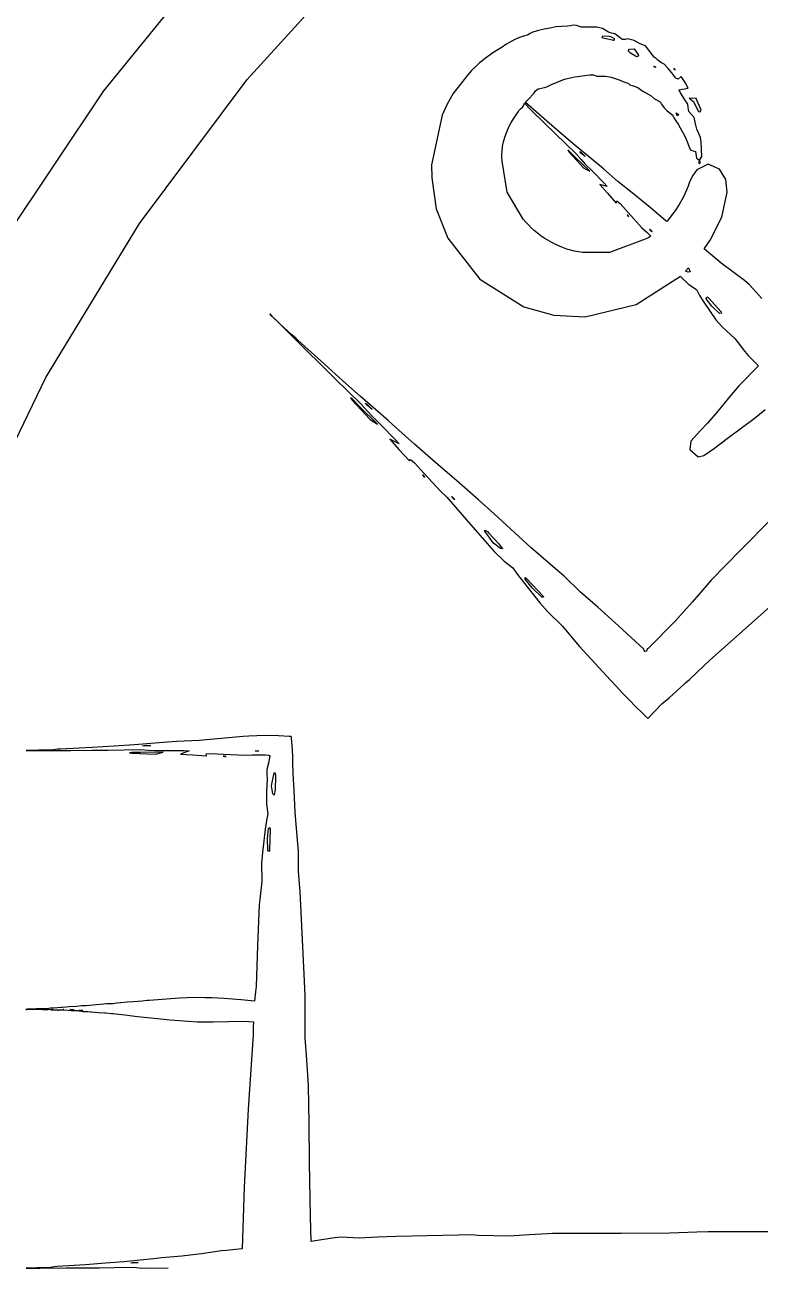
# Model space of a CAD drawing. Extents: x 0 to 792, y 0 to 189.
# Drawn here: x 344.04 to 366.91, y 94.32 to 133 of the extents above; entities that cross this region are included whole.
import ezdxf

# ---------------------------------------------------------------- set-up
doc = ezdxf.new("R2010")
doc.units = 0

msp = doc.modelspace()

# ---------------------------------------------------------------- linework, layer by layer
at = {"layer": 'Layer 1'}
for p, q in [((350.955118, 131.302126), (354.711712, 135.434562)), ((349.966363, 135.237092), (346.488836, 130.944019)), ((359.757535, 132.731507), (359.679058, 132.679578)), ((359.842538, 132.768269), (359.757535, 132.731507)), ((360.019121, 132.822916), (359.842538, 132.768269)), ((360.198736, 132.863556), (360.019121, 132.822916)), ((360.378548, 132.9004), (360.198736, 132.863556)), ((360.556946, 132.935596), (360.378548, 132.9004)), ((360.738578, 132.945569), (360.556946, 132.935596)), ((360.918751, 132.958269), (360.738578, 132.945569)), ((361.008037, 132.971951), (360.918751, 132.958269)), ((361.097674, 132.986706), (361.008037, 132.971951)), ((361.196079, 132.978217), (361.097674, 132.986706)), ((361.35243, 132.929587), (361.196079, 132.978217)), ((361.510596, 132.92357), (361.35243, 132.929587)), ((361.830836, 132.929257), (361.510596, 132.92357)), ((362.014625, 132.884911), (361.830836, 132.929257)), ((362.193746, 132.776027), (362.014625, 132.884911)), ((362.289769, 132.742234), (362.193746, 132.776027)), ((362.391329, 132.717012), (362.289769, 132.742234)), ((362.521188, 132.63302), (362.391329, 132.717012)), ((358.887043, 132.310152), (358.595815, 132.130879)), ((358.99744, 132.389775), (358.887043, 132.310152)), ((359.278841, 132.549928), (358.99744, 132.389775)), ((359.428701, 132.609195), (359.278841, 132.549928)), ((359.582422, 132.657), (359.428701, 132.609195)), ((359.679058, 132.679578), (359.582422, 132.657)), ((361.995421, 132.615467), (362.025, 132.663)), ((362.008373, 132.590988), (361.995421, 132.615467)), ((362.180393, 132.553895), (362.008373, 132.590988)), ((362.024849, 132.663273), (362.214849, 132.648767)), ((362.025, 132.663), (362.024849, 132.663273)), ((362.266002, 132.53502), (362.180393, 132.553895)), ((362.214849, 132.648767), (362.281552, 132.624451)), ((362.350104, 132.509386), (362.266002, 132.53502)), ((362.281552, 132.624451), (362.371818, 132.579199)), ((362.375769, 132.523232), (362.350104, 132.509386)), ((362.371818, 132.579199), (362.375769, 132.523232)), ((362.617276, 132.54903), (362.521188, 132.63302)), ((362.71602, 132.541529), (362.617276, 132.54903)), ((362.791938, 132.566421), (362.71602, 132.541529)), ((362.997113, 132.512268), (362.791938, 132.566421)), ((363.185567, 132.411461), (362.997113, 132.512268)), ((363.344142, 132.35121), (363.185567, 132.411461)), ((363.44634, 132.212653), (363.344142, 132.35121)), ((358.320112, 131.925393), (358.251391, 131.872722)), ((358.595815, 132.130879), (358.320112, 131.925393)), ((362.811684, 132.19551), (362.852516, 132.241255)), ((362.812, 132.195), (362.811684, 132.19551)), ((362.87794, 132.119589), (362.812, 132.195)), ((362.852516, 132.241255), (362.991194, 132.250569)), ((363.041327, 132.023151), (362.87794, 132.119589)), ((362.991194, 132.250569), (363.12528, 132.057117)), ((363.06955, 132.010451), (363.041327, 132.023151)), ((363.119695, 132.028514), (363.06955, 132.010451)), ((363.12528, 132.057117), (363.119695, 132.028514)), ((363.618495, 131.998266), (363.44634, 132.212653)), ((363.675018, 131.948809), (363.618495, 131.998266)), ((363.728101, 131.900013), (363.675018, 131.948809)), ((357.93149, 131.579042), (357.814983, 131.44922)), ((358.059105, 131.698063), (357.93149, 131.579042)), ((358.187234, 131.815024), (358.059105, 131.698063)), ((358.251391, 131.872722), (358.187234, 131.815024)), ((363.610683, 131.707966), (363.626, 131.72)), ((363.652017, 131.671864), (363.610683, 131.707966)), ((363.625683, 131.72), (363.667906, 131.685877)), ((363.626, 131.72), (363.625683, 131.72)), ((363.667906, 131.685877), (363.652017, 131.671864)), ((363.825578, 131.830778), (363.728101, 131.900013)), ((363.93309, 131.778601), (363.825578, 131.830778)), ((364.049755, 131.643177), (363.93309, 131.778601)), ((364.168384, 131.511791), (364.049755, 131.643177)), ((364.254595, 131.629489), (364.231558, 131.641608)), ((364.231558, 131.641608), (364.243561, 131.607154)), ((364.243561, 131.607154), (364.266, 131.606)), ((364.266, 131.606), (364.254595, 131.629489)), ((364.266, 131.606), (364.266, 131.606)), ((347.603816, 126.823319), (350.955118, 131.302126)), ((357.814983, 131.44922), (357.36555, 130.860787)), ((360.281399, 131.070003), (360.425118, 131.149377)), ((360.425118, 131.149377), (360.779103, 131.286946)), ((360.779103, 131.286946), (360.87014, 131.316371)), ((360.87014, 131.316371), (360.915803, 131.331207)), ((360.915803, 131.331207), (360.962819, 131.340439)), ((360.962819, 131.340439), (361.151149, 131.380746)), ((361.151149, 131.380746), (361.379602, 131.41586)), ((361.379602, 131.41586), (361.610928, 131.441988)), ((361.610928, 131.441988), (361.729219, 131.443636)), ((361.729219, 131.443636), (361.835617, 131.400363)), ((361.835617, 131.400363), (361.920566, 131.402505)), ((361.920566, 131.402505), (362.012107, 131.406792)), ((362.012107, 131.406792), (362.103115, 131.403002)), ((362.103115, 131.403002), (362.282453, 131.377201)), ((362.282453, 131.377201), (362.5264, 131.291149)), ((362.5264, 131.291149), (362.64637, 131.242849)), ((362.64637, 131.242849), (362.766947, 131.194053)), ((362.766947, 131.194053), (362.816785, 131.170891)), ((362.816785, 131.170891), (362.86255, 131.139488)), ((364.225565, 131.426893), (364.168384, 131.511791)), ((364.289796, 131.344715), (364.225565, 131.426893)), ((364.366194, 131.310756), (364.289796, 131.344715)), ((364.454585, 131.397799), (364.366194, 131.310756)), ((364.584012, 131.205995), (364.454585, 131.397799)), ((364.671981, 131.026555), (364.584012, 131.205995)), ((346.488836, 130.944019), (343.409915, 126.356655)), ((357.36555, 130.860787), (357.18063, 130.535385)), ((359.70036, 130.683257), (359.871926, 130.861057)), ((359.871926, 130.861057), (359.927318, 130.950075)), ((359.927318, 130.950075), (360.004725, 131.009751)), ((360.004725, 131.009751), (360.203692, 131.049067)), ((360.203692, 131.049067), (360.281399, 131.070003)), ((362.86255, 131.139488), (362.96209, 131.099099)), ((362.96209, 131.099099), (363.111826, 131.054096)), ((363.111826, 131.054096), (363.229199, 130.957328)), ((363.229199, 130.957328), (363.287585, 130.924935)), ((363.287585, 130.924935), (363.523116, 130.789099)), ((363.523116, 130.789099), (363.627662, 130.702456)), ((364.389195, 130.983115), (364.671981, 131.026555)), ((364.424337, 130.907945), (364.389195, 130.983115)), ((364.567181, 130.668418), (364.424337, 130.907945)), ((357.18063, 130.535385), (357.024815, 130.193072)), ((359.419683, 130.348794), (359.454114, 130.385805)), ((359.454114, 130.385805), (359.530658, 130.452816)), ((359.530658, 130.452816), (359.561381, 130.505899)), ((359.561381, 130.505899), (359.583264, 130.560627)), ((359.583264, 130.560627), (359.792788, 130.349785)), ((359.609908, 130.592342), (359.62088, 130.603882)), ((359.614039, 130.588879), (359.609908, 130.592342)), ((360.273171, 130.006875), (359.614039, 130.588879)), ((359.62088, 130.603882), (359.70036, 130.683257)), ((363.627662, 130.702456), (363.750104, 130.632465)), ((363.750104, 130.632465), (363.80976, 130.593479)), ((363.80976, 130.593479), (363.844233, 130.532895)), ((363.844233, 130.532895), (363.923752, 130.41989)), ((363.923752, 130.41989), (364.008249, 130.33936)), ((364.660569, 130.534724), (364.567181, 130.668418)), ((364.676291, 130.433753), (364.660569, 130.534724)), ((364.69325, 130.30484), (364.676291, 130.433753)), ((364.928388, 130.708508), (364.708354, 130.718648)), ((364.708354, 130.718648), (364.839, 130.611)), ((364.839, 130.611), (364.928594, 130.437496)), ((364.839, 130.611), (364.839, 130.611)), ((365.076919, 130.343697), (364.928388, 130.708508)), ((364.928594, 130.437496), (364.999409, 130.308089)), ((357.024815, 130.193072), (356.693455, 128.644062)), ((359.168023, 129.959915), (359.280065, 130.138776)), ((359.280065, 130.138776), (359.391946, 130.306345)), ((359.391946, 130.306345), (359.419683, 130.348794)), ((359.792788, 130.349785), (360.203635, 129.94516)), ((360.738081, 129.606868), (360.273171, 130.006875)), ((364.008249, 130.33936), (364.173222, 130.198579)), ((364.173222, 130.198579), (364.206584, 130.156294)), ((364.206584, 130.156294), (364.233497, 130.110219)), ((364.233497, 130.110219), (364.288773, 130.018234)), ((364.288773, 130.018234), (364.363561, 129.908032)), ((364.33603, 130.17783), (364.306275, 130.265779)), ((364.306275, 130.265779), (364.371, 130.208)), ((364.357171, 130.168269), (364.33603, 130.17783)), ((364.371, 130.208), (364.357171, 130.168269)), ((364.371, 130.208), (364.371, 130.208)), ((364.864559, 130.117817), (364.69325, 130.30484)), ((364.917786, 129.875157), (364.864559, 130.117817)), ((364.999409, 130.308089), (365.048327, 130.293086)), ((365.048327, 130.293086), (365.076919, 130.343697)), ((358.967492, 129.501547), (359.071542, 129.772562)), ((359.071542, 129.772562), (359.117248, 129.867598)), ((359.117248, 129.867598), (359.168023, 129.959915)), ((360.203635, 129.94516), (360.534058, 129.619168)), ((360.534058, 129.619168), (361.191985, 128.986308)), ((361.163804, 129.24296), (360.738081, 129.606868)), ((364.363561, 129.908032), (364.429912, 129.792719)), ((364.429912, 129.792719), (364.570159, 129.533986)), ((364.948695, 129.754899), (364.917786, 129.875157)), ((364.994584, 129.641319), (364.948695, 129.754899)), ((365.055262, 129.498887), (364.994584, 129.641319)), ((358.884076, 129.060823), (358.898204, 129.220397)), ((358.898204, 129.220397), (358.930183, 129.361508)), ((358.930183, 129.361508), (358.967492, 129.501547)), ((361.853272, 128.675629), (361.163804, 129.24296)), ((364.570159, 129.533986), (364.656344, 129.340382)), ((364.656344, 129.340382), (364.724232, 129.138195)), ((365.075734, 129.34566), (365.055262, 129.498887)), ((365.096977, 128.906003), (365.075734, 129.34566)), ((358.878101, 128.901579), (358.879307, 128.9812)), ((358.884768, 128.76195), (358.878101, 128.901579)), ((358.879307, 128.9812), (358.884076, 129.060823)), ((360.974212, 129.073765), (360.925777, 129.106901)), ((360.925777, 129.106901), (360.959294, 129.049697)), ((360.959294, 129.049697), (361.426687, 128.536519)), ((361.159, 128.886), (360.974212, 129.073765)), ((361.613738, 128.446016), (361.159, 128.886)), ((361.159, 128.886), (361.159, 128.886)), ((361.191985, 128.986308), (361.348398, 128.810413)), ((361.339654, 129.008067), (361.301317, 129.057854)), ((361.301317, 129.057854), (361.332, 129.037)), ((361.332, 129.037), (361.468629, 128.903718)), ((361.332, 129.037), (361.332, 129.037)), ((361.468629, 128.903718), (361.339654, 129.008067)), ((364.724232, 129.138195), (364.760983, 129.102008)), ((364.760983, 129.102008), (364.903703, 129.057087)), ((364.903703, 129.057087), (364.939102, 128.85185)), ((364.939102, 128.85185), (365.031327, 128.790938)), ((365.031327, 128.790938), (365.096977, 128.906003)), ((356.693455, 128.644062), (356.700327, 128.243394)), ((359.041213, 127.796563), (358.884768, 128.76195)), ((361.348398, 128.810413), (361.468224, 128.670372)), ((361.426687, 128.536519), (361.613738, 128.446016)), ((361.468224, 128.670372), (361.685371, 128.45953)), ((361.685371, 128.45953), (362.048723, 128.08326)), ((362.043207, 128.520421), (361.853272, 128.675629)), ((362.488819, 128.127667), (362.043207, 128.520421)), ((364.947735, 128.490668), (364.808252, 128.302739)), ((365.294352, 128.66823), (364.947735, 128.490668)), ((365.028229, 128.78073), (364.993693, 128.718415)), ((364.993693, 128.718415), (365.031, 128.673)), ((365.030351, 128.790313), (365.025776, 128.78479)), ((365.025776, 128.78479), (365.028, 128.781)), ((365.028, 128.781), (365.033173, 128.789901)), ((365.062075, 128.713386), (365.028229, 128.78073)), ((365.033173, 128.789901), (365.030351, 128.790313)), ((365.031, 128.673), (365.062075, 128.713386)), ((365.031, 128.673), (365.031, 128.673)), ((365.6511, 128.512015), (365.294352, 128.66823)), ((365.842317, 128.184705), (365.6511, 128.512015)), ((356.700327, 128.243394), (356.831707, 127.274767)), ((362.048723, 128.08326), (362.151734, 127.969017)), ((362.936141, 127.7692), (362.488819, 128.127667)), ((364.714616, 128.104176), (364.675105, 127.981282)), ((364.808252, 128.302739), (364.714616, 128.104176)), ((365.885116, 127.797638), (365.842317, 128.184705)), ((359.544447, 126.95799), (359.041213, 127.796563)), ((362.151734, 127.969017), (361.929103, 128.032568)), ((361.929103, 128.032568), (362.160985, 127.765098)), ((362.160985, 127.765098), (362.43441, 127.456912)), ((363.3793, 127.413454), (362.936141, 127.7692)), ((364.624587, 127.862094), (364.517312, 127.630644)), ((364.675105, 127.981282), (364.624587, 127.862094)), ((365.718975, 127.016343), (365.885116, 127.797638)), ((356.831707, 127.274767), (357.194238, 126.366984)), ((362.43441, 127.456912), (362.452297, 127.527634)), ((362.452297, 127.527634), (362.555153, 127.446114)), ((362.555153, 127.446114), (362.805746, 127.164798)), ((363.488297, 127.321963), (363.3793, 127.413454)), ((363.983568, 126.902666), (363.488297, 127.321963)), ((364.396146, 127.40958), (364.259909, 127.200222)), ((364.517312, 127.630644), (364.396146, 127.40958)), ((359.623966, 126.863694), (359.544447, 126.95799)), ((362.773, 127.094), (362.800861, 127.057311)), ((362.796388, 127.080558), (362.773, 127.094)), ((362.773, 127.094), (362.773, 127.094)), ((362.832512, 127.029371), (362.796388, 127.080558)), ((362.800861, 127.057311), (362.832512, 127.029371)), ((362.805746, 127.164798), (363.238045, 126.683104)), ((364.013159, 126.881401), (363.983568, 126.902666)), ((364.259909, 127.200222), (364.013159, 126.881401)), ((365.358058, 126.303768), (365.718975, 127.016343)), ((344.687268, 122.0276), (347.603816, 126.823319)), ((359.708266, 126.77344), (359.623966, 126.863694)), ((359.792391, 126.681534), (359.708266, 126.77344)), ((359.88514, 126.598615), (359.792391, 126.681534)), ((359.984482, 126.514541), (359.88514, 126.598615)), ((360.091574, 126.441019), (359.984482, 126.514541)), ((363.238045, 126.683104), (363.387882, 126.547762)), ((363.387882, 126.547762), (363.51016, 126.425693)), ((363.472806, 126.637443), (363.482119, 126.64552)), ((363.543443, 126.564827), (363.472806, 126.637443)), ((363.482119, 126.64552), (363.553335, 126.57068)), ((363.544, 126.565), (363.543443, 126.564827)), ((363.553335, 126.57068), (363.544, 126.565)), ((357.194238, 126.366984), (358.195288, 125.091259)), ((360.198889, 126.366512), (360.091574, 126.441019)), ((360.311927, 126.301562), (360.198889, 126.366512)), ((360.451359, 126.219466), (360.311927, 126.301562)), ((360.597488, 126.148993), (360.451359, 126.219466)), ((360.670928, 126.112479), (360.597488, 126.148993)), ((360.747605, 126.084539), (360.670928, 126.112479)), ((363.42474, 126.3675), (362.23004, 125.915976)), ((363.425, 126.367), (363.42474, 126.3675)), ((363.51016, 126.425693), (363.425, 126.367)), ((365.168481, 126.034156), (365.358058, 126.303768)), ((360.90178, 126.025439), (360.747605, 126.084539)), ((361.142597, 125.959746), (360.90178, 126.025439)), ((361.266244, 125.935596), (361.142597, 125.959746)), ((361.391683, 125.914), (361.266244, 125.935596)), ((362.23004, 125.915976), (361.391683, 125.914)), ((365.705902, 125.584526), (365.168481, 126.034156)), ((364.58853, 125.338338), (364.673098, 125.426451)), ((364.672407, 125.308914), (364.58853, 125.338338)), ((364.673098, 125.426451), (364.681155, 125.435849)), ((364.681155, 125.435849), (364.735, 125.316)), ((366.424177, 125.048764), (365.705902, 125.584526)), ((358.195288, 125.091259), (359.564708, 124.222774)), ((363.059758, 124.299603), (364.433758, 125.185496)), ((364.433758, 125.185496), (364.445998, 125.164643)), ((364.445998, 125.164643), (364.698084, 124.91679)), ((364.735153, 125.316167), (364.672407, 125.308914)), ((364.735, 125.316), (364.735153, 125.316167)), ((366.586277, 124.914906), (366.424177, 125.048764)), ((364.698084, 124.91679), (364.930161, 124.762979)), ((364.930161, 124.762979), (365.025495, 124.581809)), ((365.025495, 124.581809), (365.158139, 124.36841)), ((366.963278, 124.488686), (366.586277, 124.914906)), ((359.564708, 124.222774), (360.500395, 123.965351)), ((361.469758, 123.919366), (363.059758, 124.299603)), ((365.158139, 124.36841), (365.539421, 123.817812)), ((365.236709, 124.479212), (365.253306, 124.536503)), ((365.409926, 124.244968), (365.236709, 124.479212)), ((365.253306, 124.536503), (365.293221, 124.522409)), ((365.293221, 124.522409), (365.706481, 124.066928)), ((365.645714, 124.021677), (365.409926, 124.244968)), ((351.655, 124.004), (351.723507, 123.936905)), ((351.734191, 123.927673), (351.655, 124.004)), ((351.655, 124.004), (351.655, 124.004)), ((351.723507, 123.936905), (351.826117, 123.8375)), ((351.826117, 123.8375), (351.734191, 123.927673)), ((351.827, 123.838), (351.855581, 123.809975)), ((351.84745, 123.818134), (351.827, 123.838)), ((351.856012, 123.809563), (351.84745, 123.818134)), ((351.855581, 123.809975), (351.856012, 123.809563)), ((351.971932, 123.702754), (351.856269, 123.809905)), ((351.856269, 123.809905), (352.043334, 123.622227)), ((360.500395, 123.965351), (361.469758, 123.919366)), ((365.539421, 123.817812), (365.742319, 123.590152)), ((365.710385, 124.031157), (365.645714, 124.021677)), ((365.706481, 124.066928), (365.711, 124.031)), ((365.711, 124.031), (365.710385, 124.031157)), ((352.341473, 123.350631), (351.971932, 123.702754)), ((352.043334, 123.622227), (352.769169, 122.897958)), ((365.742319, 123.590152), (366.125926, 123.239929)), ((352.463483, 123.25296), (352.341473, 123.350631)), ((352.54283, 123.18331), (352.463483, 123.25296)), ((353.355951, 122.442141), (352.54283, 123.18331)), ((366.125926, 123.239929), (366.437781, 122.836129)), ((352.769169, 122.897958), (353.276658, 122.39632)), ((366.437781, 122.836129), (366.538452, 122.715953)), ((366.538452, 122.715953), (366.864619, 122.392845)), ((353.276658, 122.39632), (353.685076, 121.991944)), ((353.933236, 121.9241), (353.355951, 122.442141)), ((366.8565, 122.384942), (366.252076, 121.770051)), ((366.864619, 122.392845), (366.8565, 122.384942)), ((342.234936, 116.944433), (344.687268, 122.0276)), ((353.685076, 121.991944), (354.499261, 121.20091)), ((354.465919, 121.447684), (353.933236, 121.9241)), ((366.252076, 121.770051), (365.914917, 121.373834)), ((354.227324, 121.350044), (354.167648, 121.3952)), ((354.167648, 121.3952), (354.208531, 121.332143)), ((354.208531, 121.332143), (354.7795, 120.719479)), ((354.454405, 121.120408), (354.227324, 121.350044)), ((355.014, 120.575), (354.454405, 121.120408)), ((355.339007, 120.685335), (354.465919, 121.447684)), ((354.499261, 121.20091), (354.692363, 120.989407)), ((354.685685, 121.171497), (354.637941, 121.2301)), ((354.637941, 121.2301), (354.676547, 121.200594)), ((354.676547, 121.200594), (354.847856, 121.031868)), ((354.686, 121.171), (354.685685, 121.171497)), ((354.847856, 121.031868), (354.686, 121.171)), ((365.914917, 121.373834), (365.600084, 120.983549)), ((354.692363, 120.989407), (354.83977, 120.823074)), ((354.7795, 120.719479), (355.014, 120.575)), ((354.83977, 120.823074), (355.108474, 120.560218)), ((365.600084, 120.983549), (365.274668, 120.603074)), ((366.642905, 120.694074), (366.828937, 120.839554)), ((366.828937, 120.839554), (367.073762, 121.036963)), ((355.014, 120.575), (355.014, 120.575)), ((355.108474, 120.560218), (355.556496, 120.100123)), ((355.582666, 120.473996), (355.339007, 120.685335)), ((356.156356, 119.949608), (355.582666, 120.473996)), ((365.054213, 120.380446), (364.755145, 120.044232)), ((365.274668, 120.603074), (365.054213, 120.380446)), ((365.885213, 120.126658), (366.337541, 120.460891)), ((366.337541, 120.460891), (366.642905, 120.694074)), ((355.682598, 119.963544), (355.39415, 120.104243)), ((355.39415, 120.104243), (355.67316, 119.792182)), ((355.556496, 120.100123), (355.682598, 119.963544)), ((356.743502, 119.446971), (356.156356, 119.949608)), ((364.755145, 120.044232), (364.723276, 119.791516)), ((365.493167, 119.829269), (365.885213, 120.126658)), ((355.67316, 119.792182), (356.000995, 119.431655)), ((364.723276, 119.791516), (364.983533, 119.555782)), ((364.983533, 119.555782), (365.160108, 119.597737)), ((365.160108, 119.597737), (365.493167, 119.829269)), ((356.000995, 119.431655), (356.034902, 119.480197)), ((356.034902, 119.480197), (356.163578, 119.371313)), ((356.163578, 119.371313), (356.464635, 119.040955)), ((357.33548, 118.94187), (356.743502, 119.446971)), ((356.436, 118.98), (356.405997, 119.000771)), ((356.405997, 119.000771), (356.438153, 118.960298)), ((356.477035, 118.924693), (356.436, 118.98)), ((356.436, 118.98), (356.436, 118.98)), ((356.438153, 118.960298), (356.477035, 118.924693)), ((356.464635, 119.040955), (356.980607, 118.47692)), ((357.481953, 118.813617), (357.33548, 118.94187)), ((358.153873, 118.223209), (357.481953, 118.813617)), ((356.980607, 118.47692), (357.165671, 118.304979)), ((357.165671, 118.304979), (357.902643, 117.452951)), ((357.309279, 118.325192), (357.324847, 118.3261)), ((357.395865, 118.236667), (357.309279, 118.325192)), ((357.324847, 118.3261), (357.411875, 118.235597)), ((357.396, 118.236), (357.395865, 118.236667)), ((357.411875, 118.235597), (357.396, 118.236)), ((358.638665, 117.788587), (358.153873, 118.223209)), ((359.794645, 116.730327), (358.638665, 117.788587)), ((367.266476, 117.634106), (366.30306, 116.657697)), ((357.902643, 117.452951), (358.343979, 116.941093)), ((358.348791, 117.249876), (358.349152, 117.274849)), ((358.613304, 116.875912), (358.348791, 117.249876)), ((358.349152, 117.274849), (358.426343, 117.231669)), ((358.426343, 117.231669), (358.477095, 117.18164)), ((358.343979, 116.941093), (358.642039, 116.615677)), ((358.477095, 117.18164), (358.774218, 116.866279)), ((358.83445, 116.706446), (358.613304, 116.875912)), ((358.774218, 116.866279), (358.896, 116.699)), ((358.642039, 116.615677), (358.954614, 116.310623)), ((358.895455, 116.698947), (358.83445, 116.706446)), ((358.896, 116.699), (358.895455, 116.698947)), ((360.624736, 116.010839), (359.794645, 116.730327)), ((366.30306, 116.657697), (365.395042, 115.72011)), ((358.954614, 116.310623), (359.224156, 116.103241)), ((359.224156, 116.103241), (359.364104, 115.901545)), ((359.364104, 115.901545), (359.54958, 115.659463)), ((359.599458, 115.748914), (359.601498, 115.801337)), ((359.830268, 115.476333), (359.599458, 115.748914)), ((359.601498, 115.801337), (359.644554, 115.777681)), ((359.644554, 115.777681), (360.166419, 115.22601)), ((360.821814, 115.842197), (360.624736, 116.010839)), ((361.323588, 115.35152), (360.821814, 115.842197)), ((365.395042, 115.72011), (365.269323, 115.572818)), ((359.54958, 115.659463), (360.063046, 115.02141)), ((360.117985, 115.196747), (359.830268, 115.476333)), ((361.85931, 114.88046), (361.323588, 115.35152)), ((365.269323, 115.572818), (364.797202, 115.037725)), ((360.063046, 115.02141), (360.31126, 114.73754)), ((360.118, 115.197), (360.117985, 115.196747)), ((360.178967, 115.189493), (360.118, 115.197)), ((360.166419, 115.22601), (360.178967, 115.189493)), ((364.797202, 115.037725), (364.27911, 114.457121)), ((365.350079, 113.2369), (367.297059, 114.96659)), ((360.31126, 114.73754), (360.767853, 114.287498)), ((362.393393, 114.401405), (361.85931, 114.88046)), ((360.767853, 114.287498), (361.164976, 113.800202)), ((363.284119, 113.585397), (362.393393, 114.401405)), ((364.27911, 114.457121), (363.431089, 113.59817)), ((361.164976, 113.800202), (361.290923, 113.653238)), ((361.290923, 113.653238), (362.257006, 112.607348)), ((363.293836, 113.573942), (363.284119, 113.585397)), ((363.295589, 113.568667), (363.293836, 113.573942)), ((363.298975, 113.558115), (363.295589, 113.568667)), ((363.305362, 113.537428), (363.298975, 113.558115)), ((363.322611, 113.507425), (363.305362, 113.537428)), ((363.370005, 113.517562), (363.322611, 113.507425)), ((363.384697, 113.547811), (363.370005, 113.517562)), ((363.394575, 113.571139), (363.384697, 113.547811)), ((363.400324, 113.580453), (363.394575, 113.571139)), ((363.405528, 113.582428), (363.400324, 113.580453)), ((363.409318, 113.582346), (363.405528, 113.582428)), ((363.431089, 113.59817), (363.409318, 113.582346)), ((364.712643, 112.627781), (365.16386, 113.053916)), ((365.16386, 113.053916), (365.350079, 113.2369)), ((362.257006, 112.607348), (362.437044, 112.419995)), ((364.596455, 112.526068), (364.712643, 112.627781)), ((362.437044, 112.419995), (362.635257, 112.208656)), ((362.635257, 112.208656), (362.834303, 111.993857)), ((364.081205, 112.064652), (364.451407, 112.397485)), ((364.451407, 112.397485), (364.538035, 112.475624)), ((364.538035, 112.475624), (364.596455, 112.526068)), ((362.834303, 111.993857), (363.037379, 111.79241)), ((363.450137, 111.448689), (363.857327, 111.871861)), ((363.857327, 111.871861), (364.081205, 112.064652)), ((363.037379, 111.79241), (363.243029, 111.591623)), ((363.243029, 111.591623), (363.346604, 111.492465)), ((363.346604, 111.492465), (363.398513, 111.443505)), ((363.398513, 111.443505), (363.424454, 111.423467)), ((363.424454, 111.423467), (363.450137, 111.448689)), ((348.479015, 110.678094), (347.450685, 110.599791)), ((348.765103, 110.700925), (348.479015, 110.678094)), ((349.455514, 110.735791), (348.765103, 110.700925)), ((350.140749, 110.795552), (349.455514, 110.735791)), ((350.830584, 110.856957), (350.140749, 110.795552)), ((351.003304, 110.869897), (350.830584, 110.856957)), ((351.258667, 110.874184), (351.003304, 110.869897)), ((351.6058, 110.884322), (351.258667, 110.874184)), ((351.933398, 110.873936), (351.6058, 110.884322)), ((352.262542, 110.855803), (351.933398, 110.873936)), ((352.319551, 110.852752), (352.262542, 110.855803)), ((352.32671, 110.85234), (352.319551, 110.852752)), ((352.330298, 110.852095), (352.32671, 110.85234)), ((352.330687, 110.848708), (352.330298, 110.852095)), ((352.332234, 110.835108), (352.330687, 110.848708)), ((352.335231, 110.807662), (352.332234, 110.835108)), ((352.34602, 110.693997), (352.335231, 110.807662)), ((352.363286, 110.454636), (352.34602, 110.693997)), ((344.172795, 110.422978), (344.075, 110.421)), ((344.075, 110.421), (344.160248, 110.421991)), ((344.075, 110.421), (344.075, 110.421)), ((344.160248, 110.421991), (344.289717, 110.424296)), ((344.289717, 110.424296), (344.172795, 110.422978)), ((344.29, 110.424), (344.323175, 110.42433)), ((344.313, 110.424), (344.29, 110.424)), ((344.323175, 110.42433), (344.313, 110.424)), ((344.46461, 110.430819), (344.324219, 110.424802)), ((344.324219, 110.424802), (344.560157, 110.42439)), ((344.918338, 110.443183), (344.46461, 110.430819)), ((344.560157, 110.42439), (345.471912, 110.425544)), ((345.056494, 110.460328), (344.918338, 110.443183)), ((345.150192, 110.467251), (345.056494, 110.460328)), ((346.127496, 110.518108), (345.150192, 110.467251)), ((345.471912, 110.425544), (346.106463, 110.429583)), ((346.106463, 110.429583), (346.61753, 110.432467)), ((346.816188, 110.559981), (346.127496, 110.518108)), ((346.61753, 110.432467), (347.62683, 110.448788)), ((347.450685, 110.599791), (346.816188, 110.559981)), ((347.362082, 110.361759), (347.296141, 110.351455)), ((347.296141, 110.351455), (347.361503, 110.335795)), ((347.361503, 110.335795), (348.105722, 110.306367)), ((347.649217, 110.359944), (347.362082, 110.361759)), ((347.62683, 110.448788), (347.881214, 110.435848)), ((348.344, 110.37), (347.649217, 110.359944)), ((347.695111, 110.568167), (347.73795, 110.574596)), ((347.761967, 110.560499), (347.695111, 110.568167)), ((347.73795, 110.574596), (347.95175, 110.576408)), ((347.762, 110.56), (347.761967, 110.560499)), ((347.95175, 110.576408), (347.762, 110.56)), ((347.881214, 110.435848), (348.078467, 110.422494)), ((348.078467, 110.422494), (348.412734, 110.426532)), ((348.105722, 110.306367), (348.344, 110.37)), ((348.344, 110.37), (348.344, 110.37)), ((348.412734, 110.426532), (348.983711, 110.418043)), ((349.148862, 110.410705), (348.879058, 110.306108)), ((348.879058, 110.306108), (349.250744, 110.282783)), ((348.983711, 110.418043), (349.148862, 110.410705)), ((349.250744, 110.282783), (349.683537, 110.259702)), ((349.674337, 110.317976), (349.823714, 110.331906)), ((349.683537, 110.259702), (349.674337, 110.317976)), ((349.823714, 110.331906), (350.220702, 110.311304)), ((350.220702, 110.311304), (350.899762, 110.277262)), ((350.899762, 110.277262), (351.124258, 110.286576)), ((351.124258, 110.286576), (351.521587, 110.283279)), ((351.199333, 110.403397), (351.209747, 110.414855)), ((351.306177, 110.402655), (351.199333, 110.403397)), ((351.209747, 110.414855), (351.319661, 110.412711)), ((351.319661, 110.412711), (351.306, 110.402)), ((351.306, 110.402), (351.306177, 110.402655)), ((351.521587, 110.283279), (351.620158, 110.27199)), ((351.620158, 110.27199), (351.642917, 110.268776)), ((351.642917, 110.268776), (351.653952, 110.267125)), ((351.659215, 110.259957), (351.651067, 110.205307)), ((351.653952, 110.267125), (351.65937, 110.266219)), ((351.65937, 110.266219), (351.659215, 110.259957)), ((352.372317, 110.200518), (352.363286, 110.454636)), ((350.240438, 110.249056), (350.208519, 110.242545)), ((350.208519, 110.242545), (350.254171, 110.236691)), ((350.301, 110.239), (350.240438, 110.249056)), ((350.254171, 110.236691), (350.301, 110.239)), ((351.612781, 110.029483), (351.567487, 109.829357)), ((351.651067, 110.205307), (351.612781, 110.029483)), ((352.379139, 109.94327), (352.372317, 110.200518)), ((352.384557, 109.795976), (352.379139, 109.94327)), ((351.571486, 109.535347), (351.552188, 109.143414)), ((351.563274, 109.77166), (351.56147, 109.695333)), ((351.56147, 109.695333), (351.571486, 109.535347)), ((351.565438, 109.806607), (351.563274, 109.77166)), ((351.567487, 109.829357), (351.565438, 109.806607)), ((351.715774, 109.324135), (351.793182, 109.725627)), ((351.793182, 109.725627), (351.811111, 109.741121)), ((351.811111, 109.741121), (351.835126, 109.665372)), ((351.835656, 109.602081), (351.822759, 109.21691)), ((351.835126, 109.665372), (351.836, 109.602)), ((351.836, 109.602), (351.835656, 109.602081)), ((352.389883, 109.709017), (352.384557, 109.795976)), ((352.39993, 109.535182), (352.389883, 109.709017)), ((352.418218, 109.187349), (352.39993, 109.535182)), ((351.552188, 109.143414), (351.557483, 108.755029)), ((351.752341, 109.078602), (351.715774, 109.324135)), ((351.822759, 109.21691), (351.790159, 109.035492)), ((352.448261, 108.490774), (352.418218, 109.187349)), ((351.557483, 108.755029), (351.601478, 108.455165)), ((351.790159, 109.035492), (351.752341, 109.078602)), ((351.601478, 108.455165), (351.557824, 108.240366)), ((352.526473, 107.516428), (352.448261, 108.490774)), ((351.517774, 107.971578), (351.429661, 107.247473)), ((351.557824, 108.240366), (351.517774, 107.971578)), ((351.586629, 107.678939), (351.6162, 107.995536)), ((351.6162, 107.995536), (351.654681, 108.027187)), ((351.668386, 107.985136), (351.648, 107.31)), ((351.654681, 108.027187), (351.668386, 107.985136)), ((351.592389, 107.322287), (351.586629, 107.678939)), ((351.429661, 107.247473), (351.404462, 106.91291)), ((351.630376, 107.279344), (351.592389, 107.322287)), ((351.647346, 107.310171), (351.630376, 107.279344)), ((351.648, 107.31), (351.647346, 107.310171)), ((352.546564, 107.286459), (352.526473, 107.516428)), ((352.554424, 106.662503), (352.546564, 107.286459)), ((351.404462, 106.91291), (351.409068, 106.342858)), ((352.60011, 106.029394), (352.554424, 106.662503)), ((351.409068, 106.342858), (351.345342, 105.786737)), ((352.639023, 105.392331), (352.60011, 106.029394)), ((351.330486, 105.615126), (351.274041, 104.350066)), ((351.345342, 105.786737), (351.330486, 105.615126)), ((352.741602, 103.246061), (352.639023, 105.392331)), ((351.274041, 104.350066), (351.23321, 103.077006)), ((351.211244, 102.909106), (351.183982, 102.626884)), ((351.23321, 103.077006), (351.211244, 102.909106)), ((352.762074, 102.781267), (352.741602, 103.246061)), ((346.497762, 102.528622), (346.148445, 102.499856)), ((346.573398, 102.535133), (346.497762, 102.528622)), ((346.609748, 102.535215), (346.573398, 102.535133)), ((346.784426, 102.543377), (346.609748, 102.535215)), ((346.896866, 102.556565), (346.784426, 102.543377)), ((346.999948, 102.569917), (346.896866, 102.556565)), ((347.027888, 102.574204), (346.999948, 102.569917)), ((347.216757, 102.587886), (347.027888, 102.574204)), ((347.415266, 102.600586), (347.216757, 102.587886)), ((347.689196, 102.622599), (347.415266, 102.600586)), ((347.840374, 102.639744), (347.689196, 102.622599)), ((347.906468, 102.64774), (347.840374, 102.639744)), ((348.852851, 102.719286), (347.906468, 102.64774)), ((349.089113, 102.726045), (348.852851, 102.719286)), ((349.335019, 102.733628), (349.089113, 102.726045)), ((349.636997, 102.730496), (349.335019, 102.733628)), ((349.863429, 102.723818), (349.636997, 102.730496)), ((350.231212, 102.705849), (349.863429, 102.723818)), ((350.768416, 102.663234), (350.231212, 102.705849)), ((351.183982, 102.626884), (350.768416, 102.663234)), ((352.755301, 102.557894), (352.762074, 102.781267)), ((352.762997, 101.484724), (352.755301, 102.557894)), ((344.067, 102.368), (344.08, 102.368)), ((344.082, 102.368), (344.067, 102.368)), ((344.08, 102.368), (344.096784, 102.368164)), ((344.096784, 102.368164), (344.082, 102.368)), ((344.13015, 102.369542), (344.108419, 102.368978)), ((344.108419, 102.368978), (344.145686, 102.368896)), ((344.203993, 102.370779), (344.13015, 102.369542)), ((344.145686, 102.368896), (344.29407, 102.369063)), ((344.226472, 102.372509), (344.203993, 102.370779)), ((344.241712, 102.373251), (344.226472, 102.372509)), ((344.400769, 102.378938), (344.241712, 102.373251)), ((344.29407, 102.369063), (344.397349, 102.369475)), ((344.397349, 102.369475), (344.480528, 102.369802)), ((344.512859, 102.383885), (344.400769, 102.378938)), ((344.480528, 102.369802), (344.644781, 102.371778)), ((344.616127, 102.388911), (344.512859, 102.383885)), ((344.601186, 102.36134), (344.590462, 102.360103)), ((344.590462, 102.360103), (344.601093, 102.358371)), ((344.601093, 102.358371), (344.722228, 102.35458)), ((344.647922, 102.361009), (344.601186, 102.36134)), ((344.783485, 102.399215), (344.616127, 102.388911)), ((344.644781, 102.371778), (344.686189, 102.370296)), ((344.761, 102.362), (344.647922, 102.361009)), ((344.655112, 102.384824), (344.662086, 102.385648)), ((344.666, 102.384), (344.655112, 102.384824)), ((344.662086, 102.385648), (344.696881, 102.385978)), ((344.696881, 102.385978), (344.666, 102.384)), ((344.686189, 102.370296), (344.718295, 102.36873)), ((344.718295, 102.36873), (344.772696, 102.369223)), ((344.722228, 102.35458), (344.761, 102.362)), ((344.761, 102.362), (344.761, 102.362)), ((344.772696, 102.369223), (344.865629, 102.368233)), ((344.830052, 102.402348), (344.783485, 102.399215)), ((344.942416, 102.40771), (344.830052, 102.402348)), ((344.892499, 102.367327), (344.848588, 102.354627)), ((344.848588, 102.354627), (344.909077, 102.351494)), ((344.865629, 102.368233), (344.892499, 102.367327)), ((344.909077, 102.351494), (344.979519, 102.348362)), ((345.053939, 102.416366), (344.942416, 102.40771)), ((344.978026, 102.355699), (345.002331, 102.357348)), ((344.979519, 102.348362), (344.978026, 102.355699)), ((345.002331, 102.357348), (345.066943, 102.354463)), ((345.166213, 102.425679), (345.053939, 102.416366)), ((345.069, 102.346), (345.063807, 102.345176)), ((345.063807, 102.345176), (345.071235, 102.344434)), ((345.066943, 102.354463), (345.177464, 102.349682)), ((345.078855, 102.344682), (345.069, 102.346)), ((345.071235, 102.344434), (345.078855, 102.344682)), ((345.194331, 102.427821), (345.166213, 102.425679)), ((345.177464, 102.349682), (345.213998, 102.350755)), ((345.32351, 102.437465), (345.194331, 102.427821)), ((345.213998, 102.350755), (345.376614, 102.338803)), ((345.225751, 102.365537), (345.227255, 102.367019)), ((345.243666, 102.365289), (345.225751, 102.365537)), ((345.227255, 102.367019), (345.245419, 102.366689)), ((345.245419, 102.366689), (345.243666, 102.365289)), ((345.4176, 102.443894), (345.32351, 102.437465)), ((345.376614, 102.338803), (345.474164, 102.331138)), ((345.644185, 102.457991), (345.4176, 102.443894)), ((345.439652, 102.364298), (345.451976, 102.367685)), ((345.442166, 102.361826), (345.439652, 102.364298)), ((345.507509, 102.350782), (345.442166, 102.361826)), ((345.451976, 102.367685), (345.462277, 102.367767)), ((345.462277, 102.367767), (345.524962, 102.365955)), ((345.474164, 102.331138), (345.537946, 102.327841)), ((345.547486, 102.355809), (345.507509, 102.350782)), ((345.524962, 102.365955), (345.554502, 102.361256)), ((345.537946, 102.327841), (345.601164, 102.328005)), ((345.548, 102.356), (345.547486, 102.355809)), ((345.554502, 102.361256), (345.548, 102.356)), ((345.601164, 102.328005), (345.64996, 102.334022)), ((345.802763, 102.473155), (345.644185, 102.457991)), ((345.64996, 102.334022), (345.684919, 102.327249)), ((345.684919, 102.327249), (345.728677, 102.320901)), ((345.7186, 102.340809), (345.72543, 102.342784)), ((345.72375, 102.335037), (345.7186, 102.340809)), ((345.775279, 102.330175), (345.72375, 102.335037)), ((345.72543, 102.342784), (345.835293, 102.338991)), ((345.728677, 102.320901), (345.846522, 102.30615)), ((345.833326, 102.330587), (345.775279, 102.330175)), ((345.840182, 102.477106), (345.802763, 102.473155)), ((345.840311, 102.336355), (345.833, 102.331)), ((345.833, 102.331), (345.833326, 102.330587)), ((345.835293, 102.338991), (345.840311, 102.336355)), ((345.941751, 102.480732), (345.840182, 102.477106)), ((345.846522, 102.30615), (345.900966, 102.301533)), ((345.900966, 102.301533), (345.993754, 102.30079)), ((346.044762, 102.490706), (345.941751, 102.480732)), ((345.993754, 102.30079), (346.084257, 102.289168)), ((346.148445, 102.499856), (346.044762, 102.490706)), ((346.084257, 102.289168), (346.11218, 102.286284)), ((346.11218, 102.286284), (346.318078, 102.272766)), ((346.318078, 102.272766), (346.525274, 102.26098)), ((346.525274, 102.26098), (346.552596, 102.256363)), ((346.552596, 102.256363), (346.731386, 102.239384)), ((346.731386, 102.239384), (346.769159, 102.2379)), ((346.769159, 102.2379), (347.145409, 102.194545)), ((347.145409, 102.194545), (347.541708, 102.148718)), ((347.541708, 102.148718), (347.957554, 102.103712)), ((347.957554, 102.103712), (348.061584, 102.093244)), ((348.061584, 102.093244), (348.562782, 102.039585)), ((348.562782, 102.039585), (349.395492, 101.983785)), ((349.395492, 101.983785), (349.896346, 101.978922)), ((349.896346, 101.978922), (350.377927, 101.990132)), ((350.377927, 101.990132), (350.860021, 101.99524)), ((350.860021, 101.99524), (351.14754, 101.981476)), ((351.14522, 101.810608), (351.142903, 101.5785)), ((351.14754, 101.981476), (351.14522, 101.810608)), ((351.142903, 101.5785), (350.989273, 99.26672)), ((352.807227, 100.793845), (352.762997, 101.484724)), ((352.851779, 100.160491), (352.807227, 100.793845)), ((352.866988, 99.988883), (352.851779, 100.160491)), ((352.887903, 98.828423), (352.866988, 99.988883)), ((350.989273, 99.26672), (350.863213, 96.83171)), ((352.897112, 97.608693), (352.887903, 98.828423)), ((352.922769, 95.925573), (352.897112, 97.608693)), ((350.863213, 96.83171), (350.797811, 94.91153)), ((352.946899, 95.146903), (352.922769, 95.925573)), ((353.674958, 95.260156), (352.946899, 95.146903)), ((353.881959, 95.280101), (353.674958, 95.260156)), ((354.443623, 95.24532), (353.881959, 95.280101)), ((355.013429, 95.274993), (354.443623, 95.24532)), ((355.586819, 95.296092), (355.013429, 95.274993)), ((357.518669, 95.339201), (355.586819, 95.296092)), ((357.937029, 95.348351), (357.518669, 95.339201)), ((358.138064, 95.334257), (357.937029, 95.348351)), ((359.10411, 95.315709), (358.138064, 95.334257)), ((359.725935, 95.348021), (359.10411, 95.315709)), ((360.295987, 95.382556), (359.725935, 95.348021)), ((360.450461, 95.395002), (360.295987, 95.382556)), ((361.494961, 95.397889), (360.450461, 95.395002)), ((362.592821, 95.392612), (361.494961, 95.397889)), ((364.107791, 95.405718), (362.592821, 95.392612)), ((364.94384, 95.432755), (364.107791, 95.405718)), ((365.309397, 95.445777), (364.94384, 95.432755)), ((370.543207, 95.454926), (365.309397, 95.445777)), ((350.154658, 94.84996), (349.53375, 94.765805)), ((350.310131, 94.868505), (350.154658, 94.84996)), ((350.797811, 94.91153), (350.310131, 94.868505)), ((345.92147, 94.418293), (345.041784, 94.362738)), ((346.541348, 94.466102), (345.92147, 94.418293)), ((347.112452, 94.513002), (346.541348, 94.466102)), ((348.038044, 94.609355), (347.112452, 94.513002)), ((347.332436, 94.479184), (347.370999, 94.486601)), ((347.392606, 94.471107), (347.332436, 94.479184)), ((347.370999, 94.486601), (347.563432, 94.489987)), ((347.393, 94.4714), (347.392606, 94.471107)), ((347.563432, 94.489987), (347.393, 94.4714)), ((348.295549, 94.637958), (348.038044, 94.609355)), ((348.916974, 94.685936), (348.295549, 94.637958)), ((349.53375, 94.765805), (348.916974, 94.685936)), ((344.16202, 94.317812), (344.074, 94.316)), ((344.074, 94.316), (344.150728, 94.316906)), ((344.074, 94.316), (344.074, 94.316)), ((344.150728, 94.316906), (344.266247, 94.319048)), ((344.266247, 94.319048), (344.16202, 94.317812)), ((344.267, 94.319), (344.297878, 94.319412)), ((344.288, 94.3194), (344.267, 94.319)), ((344.297878, 94.319412), (344.288, 94.3194)), ((344.42472, 94.325649), (344.298423, 94.319795)), ((344.298423, 94.319795), (344.51071, 94.319465)), ((344.833115, 94.338176), (344.42472, 94.325649)), ((344.51071, 94.319465), (345.331375, 94.320786)), ((344.957473, 94.35557), (344.833115, 94.338176)), ((345.041784, 94.362738), (344.957473, 94.35557)), ((345.331375, 94.320786), (345.902519, 94.325237)), ((345.902519, 94.325237), (346.362524, 94.328451)), ((346.362524, 94.328451), (347.270997, 94.346996)), ((347.270997, 94.346996), (347.499972, 94.332738)), ((347.499972, 94.332738), (347.677515, 94.317902)), ((347.677515, 94.317902), (347.978364, 94.322516)), ((347.978364, 94.322516), (348.492304, 94.31279))]:
    msp.add_line(p, q, dxfattribs=at)

doc.saveas('drawing.dxf')
